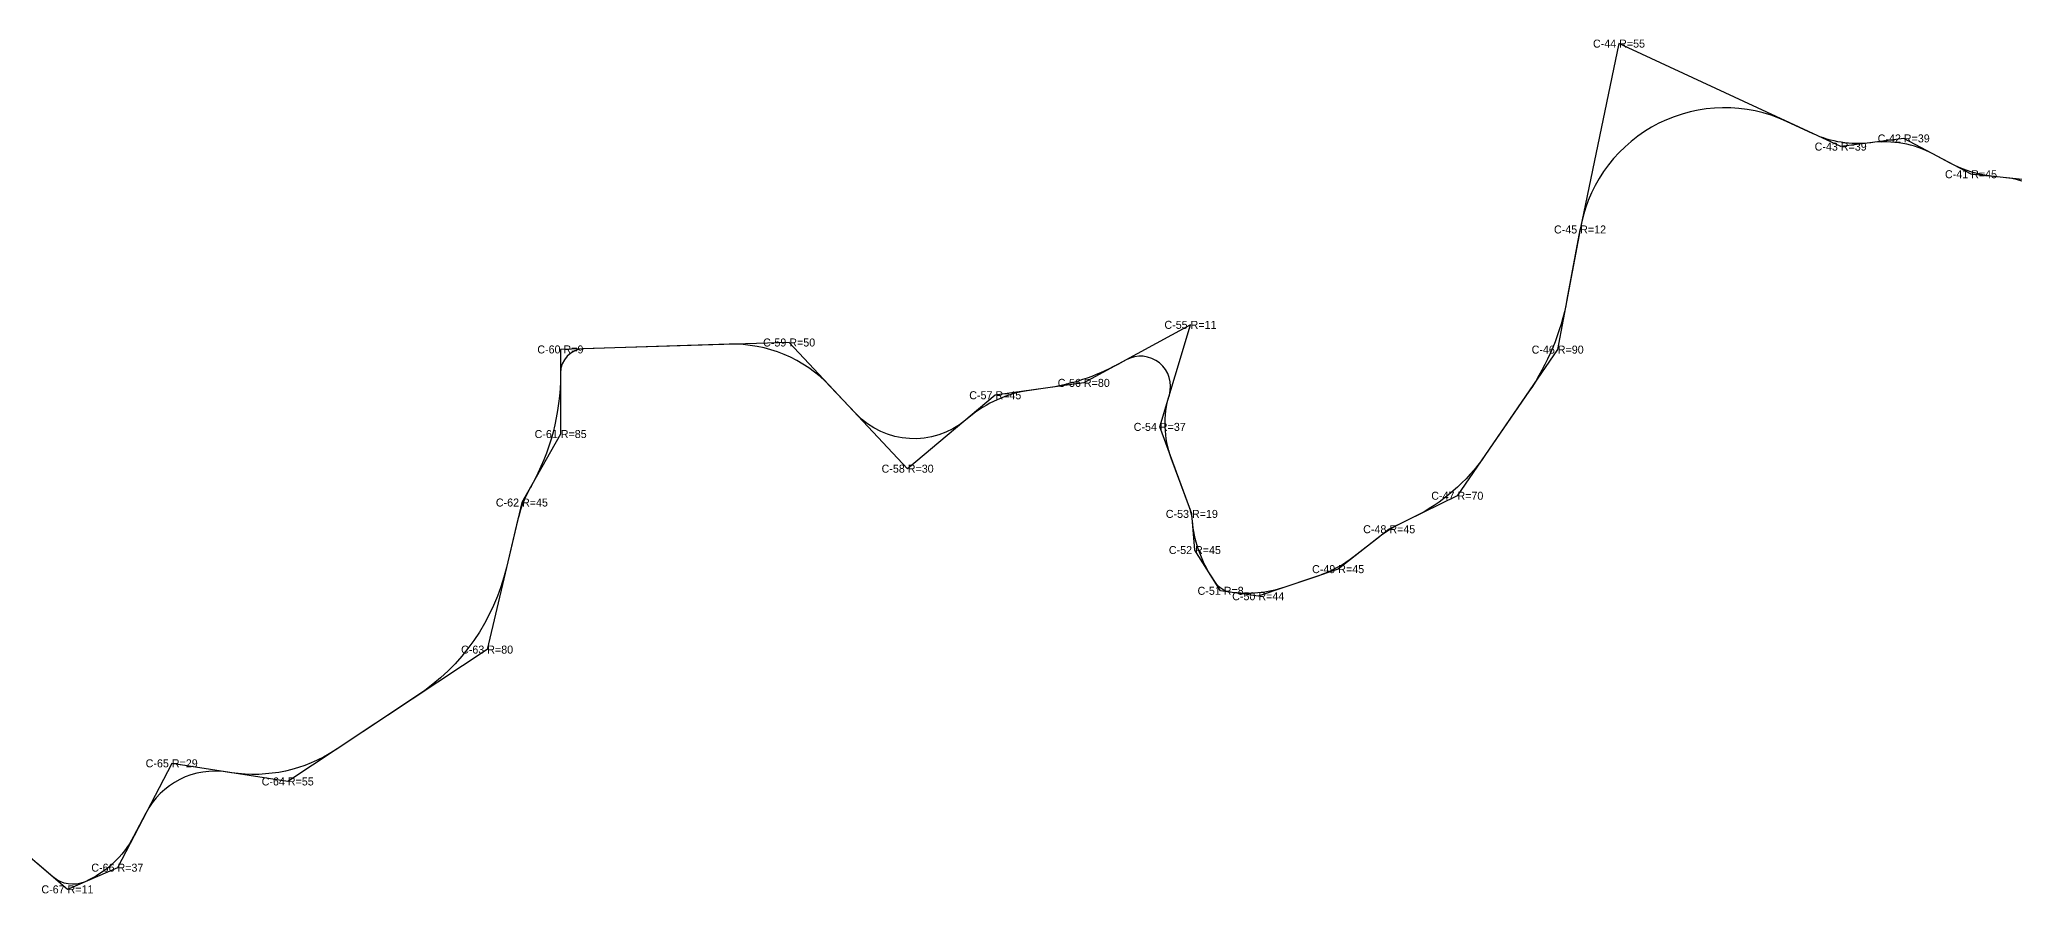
# Model space of a CAD drawing. Header units: metres. Extents: x 607202 to 613062, y 9471423 to 9472878.
# Drawn here: x 611575 to 612316, y 9472558 to 9472878 of the extents above; entities that cross this region are included whole.
import ezdxf
from ezdxf.enums import TextEntityAlignment as Align

# ---------------------------------------------------------------- set-up
doc = ezdxf.new("R2010")
doc.units = ezdxf.units.M
for name, color, linetype in [('EJE', 1, 'Continuous'), ('EJE-PI', 4, 'Continuous'), ('EJE-PI-TXT', 2, 'Continuous')]:
    doc.layers.add(name, color=color, linetype=linetype)

msp = doc.modelspace()

# ---------------------------------------------------------------- linework, layer by layer
at = {"layer": 'EJE'}
msp.add_lwpolyline([(612337.8, 9472805.71, 0.29804), (612312.34, 9472826.3), (612308.04, 9472826.73, -0.097478), (612291.41, 9472831.78), (612284.97, 9472835.21, 0.155852), (612261.67, 9472839.45, -0.141987), (612240.04, 9472842.79), (612230.07, 9472847.42, 0.48279), (612153.06, 9472808.83), (612152.69, 9472807.04, 0.005685), (612152.64, 9472806.78), (612147.77, 9472780.61, -0.104828), (612133.48, 9472746.13), (612117.03, 9472722.17, -0.128693), (612090.22, 9472698.98), (612085.3, 9472696.56, 0.051545), (612077.46, 9472691.65), (612068, 9472684.25, -0.084155), (612054.76, 9472677.1), (612042, 9472672.77, -0.11839), (612021.59, 9472670.89, -0.21946), (612015.96, 9472674.55), (612014.14, 9472677.43, -0.120147), (612007.37, 9472697.64, 0.06736), (612006.24, 9472702.72), (611999.43, 9472721.18, -0.162874), (611998.71, 9472744.83, 0.670075), (611982.49, 9472758.02), (611979.39, 9472756.33, -0.090034), (611952.24, 9472747.38), (611946.24, 9472746.54, 0.140528), (611923.57, 9472736.46), (611922.34, 9472735.43, -0.397776), (611881.2, 9472737.89), (611871.62, 9472748.09, 0.215009), (611833.65, 9472763.85), (611779.28, 9472762.2, 0.40631), (611770.46, 9472753.08), (611770.46, 9472752.72, -0.130259), (611759.44, 9472710.59), (611759.15, 9472710.09, 0.07081), (611754.53, 9472698.28), (611750.26, 9472680.22, -0.190852), (611716.53, 9472631.9), (611685.98, 9472611.7, -0.186933), (611647.16, 9472603.23), (611645.58, 9472603.48, 0.321844), (611614.97, 9472588.01), (611610.44, 9472579.31, -0.17157), (611592.26, 9472562.35, -0.287664), (611580.17, 9472564.16), (611574.05, 9472569.42, 0.135028)], format="xyb", dxfattribs=at)
at = {"layer": 'EJE-PI'}
msp.add_lwpolyline([(612331.8, 9472824.33), (612299.23, 9472827.62), (612274, 9472841.05), (612250.37, 9472837.98), (612167.27, 9472876.6), (612152.66, 9472806.91), (612144.28, 9472761.86), (612106.66, 9472707.07), (612081.13, 9472694.51), (612061.98, 9472679.55), (612032.02, 9472669.38), (612017.93, 9472671.42), (612008.29, 9472686.71), (612007.14, 9472700.26), (611995.11, 9472732.89), (612006.63, 9472771.15), (611966.63, 9472749.39), (611933.46, 9472744.75), (611900.6, 9472717.22), (611856.19, 9472764.53), (611770.43, 9472761.93), (611770.53, 9472730.2), (611756, 9472704.52), (611742.96, 9472649.38), (611668.21, 9472599.94), (611624.72, 9472606.73), (611604.35, 9472567.61), (611585.64, 9472559.47), (611564.66, 9472577.48)], dxfattribs=at)

# ---------------------------------------------------------------- texts
at = {"layer": 'EJE-PI-TXT'}
for s, p in [('C-44 R=55', (612167.27, 9472876.6)), ('C-43 R=39', (612250.37, 9472837.98)), ('C-42 R=39', (612274, 9472841.05)), ('C-41 R=45', (612299.23, 9472827.62)), ('C-45 R=12', (612152.66, 9472806.91)), ('C-55 R=11', (612006.63, 9472771.15)), ('C-60 R=9', (611770.43, 9472761.93)), ('C-59 R=50', (611856.19, 9472764.53)), ('C-46 R=90', (612144.28, 9472761.86)), ('C-56 R=80', (611966.63, 9472749.39)), ('C-57 R=45', (611933.46, 9472744.75)), ('C-54 R=37', (611995.11, 9472732.89)), ('C-61 R=85', (611770.53, 9472730.2)), ('C-58 R=30', (611900.6, 9472717.22)), ('C-62 R=45', (611756, 9472704.52)), ('C-47 R=70', (612106.66, 9472707.07)), ('C-53 R=19', (612007.14, 9472700.26)), ('C-48 R=45', (612081.13, 9472694.51)), ('C-52 R=45', (612008.29, 9472686.71)), ('C-49 R=45', (612061.98, 9472679.55)), ('C-51 R=8', (612017.93, 9472671.42)), ('C-50 R=44', (612032.02, 9472669.38)), ('C-63 R=80', (611742.96, 9472649.38)), ('C-65 R=29', (611624.72, 9472606.73)), ('C-64 R=55', (611668.21, 9472599.94)), ('C-66 R=37', (611604.35, 9472567.61)), ('C-67 R=11', (611585.64, 9472559.47))]:
    msp.add_text(s, height=3, dxfattribs=at).set_placement(p, align=Align.MIDDLE_CENTER)

doc.saveas('drawing.dxf')
